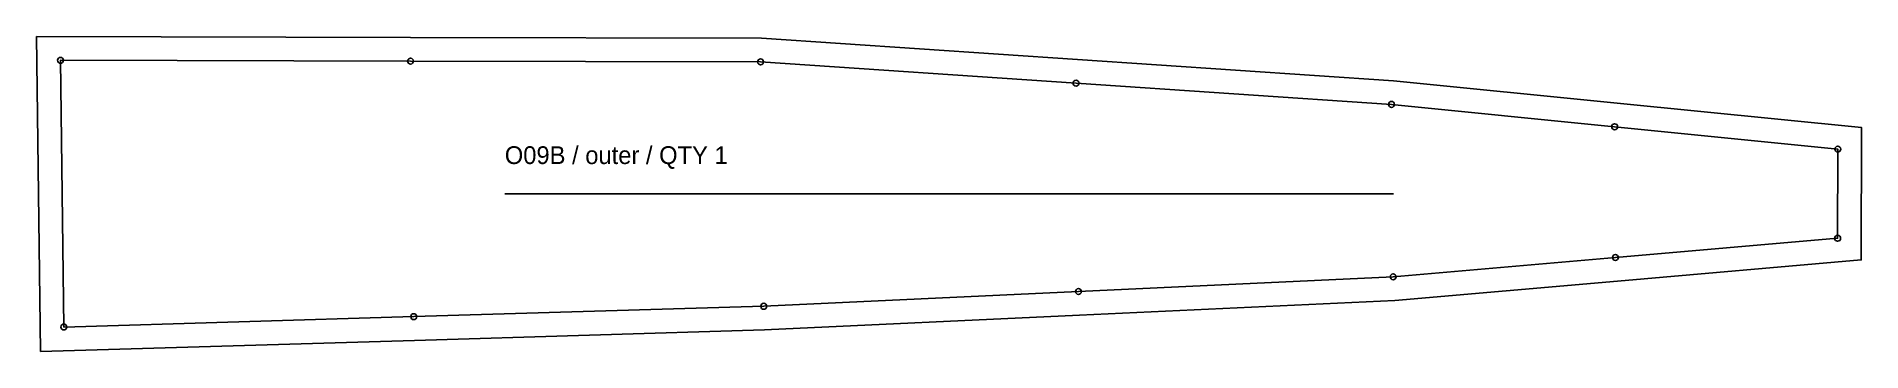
# Model space of a CAD drawing. Header units: millimetres. Extents: x -12 to 913, y -12 to 147.
import ezdxf

# ---------------------------------------------------------------- set-up
doc = ezdxf.new("R2010")
doc.units = ezdxf.units.MM
for name, color, linetype in [('CUT', 7, 'Continuous'), ('GRAIN', 3, 'Continuous'), ('ID', 7, 'Continuous'), ('NOTCH', 1, 'Continuous'), ('SEW', 5, 'Continuous')]:
    doc.layers.add(name, color=color, linetype=linetype)

msp = doc.modelspace()

# ---------------------------------------------------------------- linework, layer by layer
at = {"layer": 'CUT'}
msp.add_lwpolyline([(-10.16, -12.36), (-12.15, 147.02), (177.55, 146.6), (355.45, 146.21), (515.83, 135.43), (676.01, 124.66), (789.36, 113.32), (913.34, 100.92), (913.24, 33.93), (789.57, 23.23), (676.62, 13.46), (516.79, 5.98), (357.1, -1.5), (179.52, -6.75)], close=True, dxfattribs=at)
at = {"layer": 'GRAIN'}
msp.add_line((225.33, 67.5), (675.99, 67.5), dxfattribs=at)
at = {"layer": 'NOTCH'}
for centre in [(0, 135), (177.52, 134.6), (355.04, 134.21), (515.02, 123.45), (675.01, 112.7), (788.16, 101.38), (901.32, 90.06), (901.25, 44.94), (788.54, 35.19), (516.23, 17.97), (675.82, 25.44), (356.64, 10.5), (1.69, 0), (179.16, 5.25)]:
    msp.add_circle(centre, 1.5, dxfattribs=at)
at = {"layer": 'SEW'}
msp.add_lwpolyline([(1.69, 0), (179.16, 5.25), (356.64, 10.5), (516.23, 17.97), (675.82, 25.44), (788.54, 35.19), (901.25, 44.94), (901.32, 90.06), (788.16, 101.38), (675.01, 112.7), (515.02, 123.45), (355.04, 134.21), (177.52, 134.6), (0, 135)], close=True, dxfattribs=at)

# ---------------------------------------------------------------- texts
at = {"layer": 'ID'}
msp.add_text('O09B / outer / QTY 1', height=9, dxfattribs=at).set_placement((225.33, 82.5))

doc.saveas('drawing.dxf')
